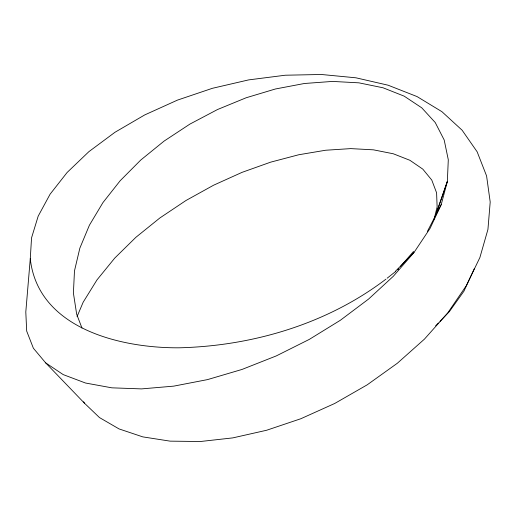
<?xml version="1.0" encoding="UTF-8"?>
<svg xmlns="http://www.w3.org/2000/svg" width="516" height="516" viewBox="0 0 516 516"><rect width="100%" height="100%" fill="white"/><g stroke="black" fill="none" stroke-linecap="round" stroke-linejoin="round"><path stroke-width="0.77" d="M30.276 258.722L31.547 237.863L38.178 216.165L50.097 194.184L67.119 172.479L88.894 151.652L114.965 132.283L144.725 114.926L177.472 100.11L212.405 88.3L248.648 79.896L285.277 75.22L321.358 74.485L355.937 77.806L388.103 85.204L417.025 96.563L441.922 111.682L462.143 130.238L477.158 151.827L486.588 175.943L490.2 202.027L487.936 229.439L479.893 257.529L466.335 285.619L447.669 313.031L424.455 339.109L397.359 363.238L367.153 384.859L334.69 403.486L300.867 418.721L266.591 430.26L232.793 437.89L200.35 441.515L170.093 441.141L142.777 436.878L119.048 428.919L99.465 417.56L84.437 403.17L45.685 362.89L33.385 348.229L26.684 331.078L25.8 311.967L30.276 258.722C37.913 328.66 120.634 348.216 179.194 347.803C252.634 345.991 327.092 323.932 385.929 279.169M474.314 268.662L463.936 291.179L449.372 311.6L440.032 321.287M434.104 219.165L437.129 206.974L436.594 192.81L431.782 180.084L422.817 169.145L409.898 160.289L393.321 153.781L373.449 149.834L350.719 148.614L325.635 150.24L298.758 154.755L270.687 162.147L242.081 172.344L213.618 185.199L185.973 200.505L159.837 217.991L135.882 237.321L114.739 258.097L96.995 279.885L83.173 302.202L77.065 316.605M45.685 362.89L63.223 374.61L85.488 383.014L111.843 387.832L141.532 388.896L173.731 386.136L207.529 379.602L242.017 369.443L276.254 355.924L309.329 339.38L340.386 320.249L368.63 299.022L393.36 276.241L414 252.492L430.073 228.375L441.251 204.497L447.346 181.439L448.294 159.76L444.186 139.971L435.227 122.524L421.746 107.818L404.17 96.15L383.027 87.778L358.91 82.837L332.472 81.418L304.395 83.495L275.402 88.991L246.196 97.75L217.475 109.547L189.907 124.098L164.127 141.068L140.707 160.083L120.164 180.742L102.936 202.601L89.403 225.221L79.851 248.144L74.478 270.913L73.407 293.082L76.671 314.212L81.98 328.073M435.936 214.662L447.346 181.439L436.807 211.573M427.435 231.342L441.251 204.497M398.565 268.649L397.526 269.842L398.681 268.772M400.629 266.275L413.548 251.415M435.633 325.848L438.381 322.997M395.417 271.281L414 252.492M387.161 278.201L395.778 271.403M83.618 401.809L84.437 403.17"/></g></svg>
